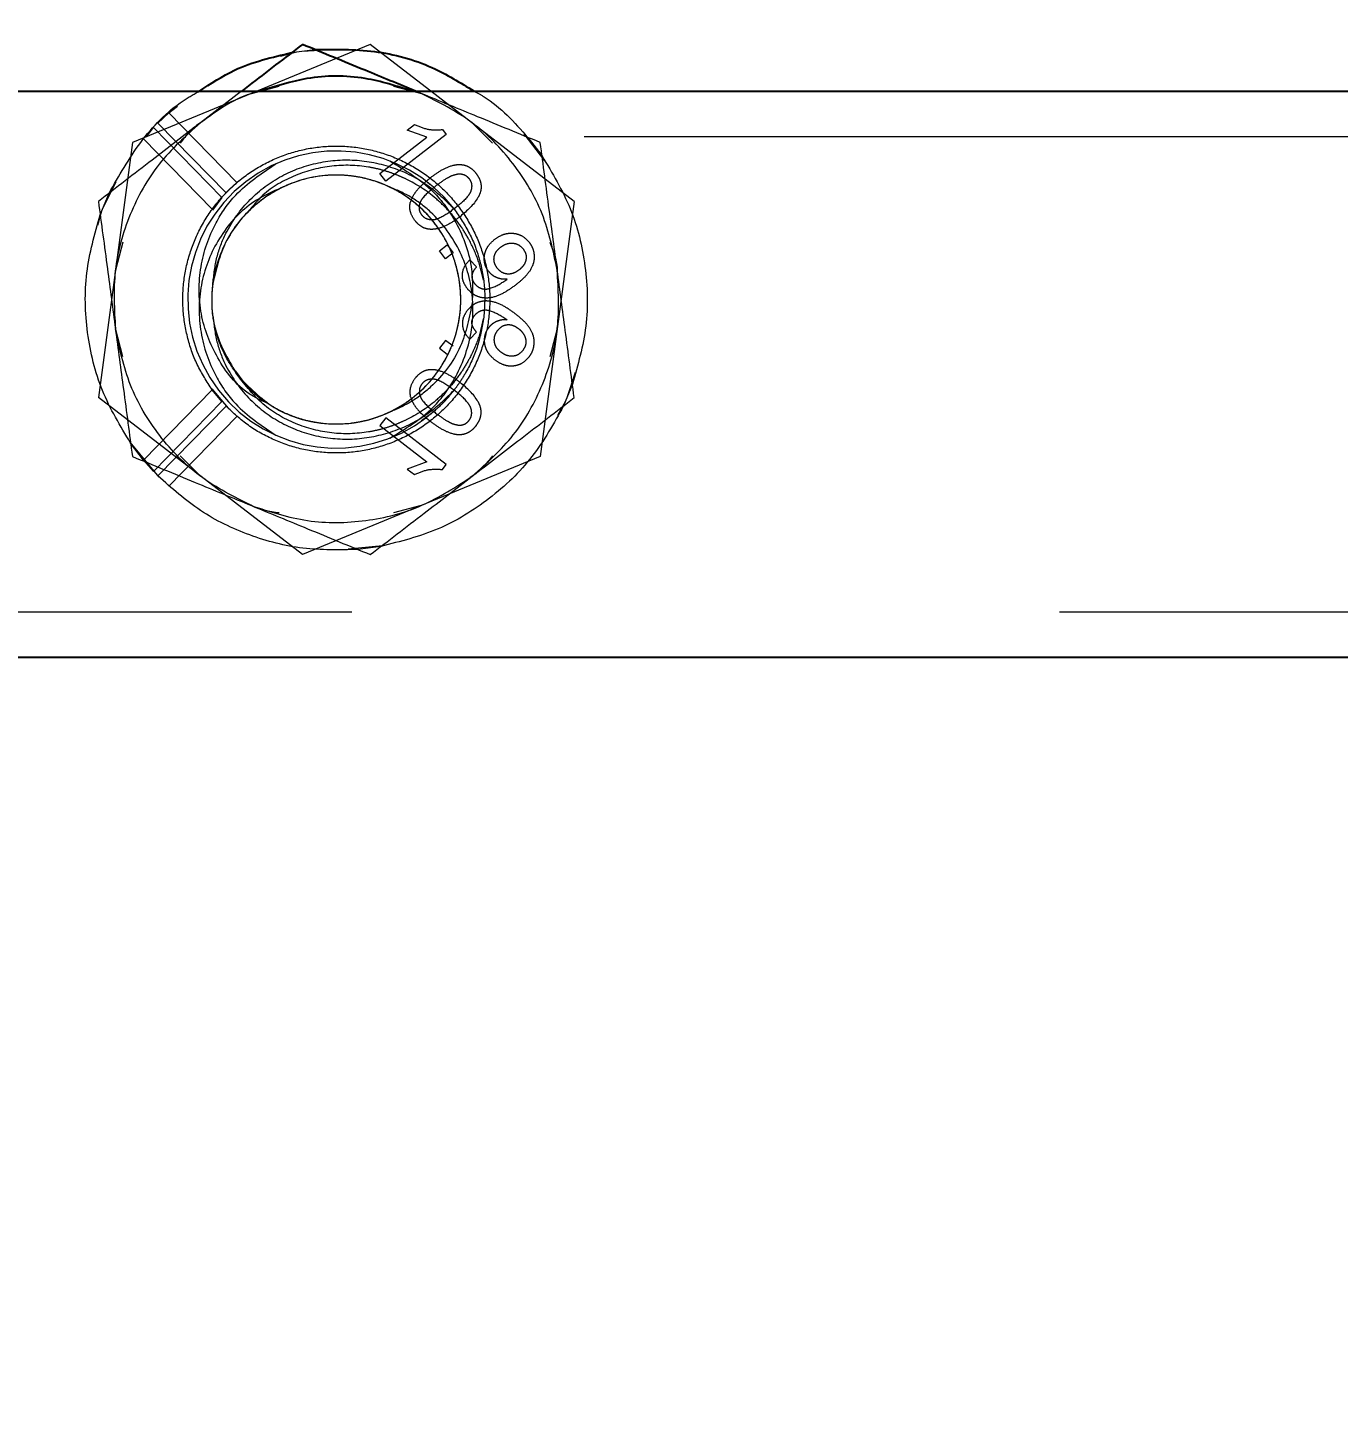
# Model space of a CAD drawing. Header units: millimetres. Extents: x 1293 to 41893, y 1011 to 26911.
# Drawn here: x 11189.9 to 11248.7, y 7026.7 to 7088.4 of the extents above; entities that cross this region are included whole.
import ezdxf

# ---------------------------------------------------------------- set-up
doc = ezdxf.new("R2010")
doc.units = ezdxf.units.MM
doc.header["$LTSCALE"] = 50
doc.linetypes.add('HIDDEN', pattern=[1.905, 1.27, -0.635])
doc.layers.add('CAPA_1', color=7, linetype='Continuous')
doc.layers.add('MAQUINAS', color=11, linetype='Continuous')
doc.styles.add('SLDTEXTSTYLE0', font='TXT', dxfattribs={"width": 0.75})
doc.dimstyles.new('SLDDIMSTYLE0', dxfattribs={"dimtxt": 100, "dimasz": 100, "dimexe": 0, "dimexo": 0.0625, "dimgap": 25, "dimtad": 2, "dimdec": 0, "dimlfac": 1.5, "dimrnd": 1e-09, "dimzin": 12, "dimdsep": 46, "dimtxsty": 'SLDTEXTSTYLE0', "dimsah": 1, "dimcen": 0.09, "dimadec": 0, "dimazin": 3, "dimtfac": 1, "dimtdec": 0, "dimtofl": 0, "dimtmove": 0, "dimatfit": 3, "dimfxl": 1, "dimfrac": 2, "dimtolj": 1, "dimtzin": 12, "dimarcsym": 0})

# ---------------------------------------------------------------- blocks, each defined once
blk = doc.blocks.new('_D_15')
at = {"layer": 'CAPA_1', "transparency": 16777216}
for p, q in [((6530.125, 8742.377), (6530.125, 9415.646)), ((16745.162, 6492.001), (16745.162, 9415.646)), ((6530.125, 9365.646), (16745.162, 9365.646))]:
    blk.add_line(p, q, dxfattribs=at)
for points in [[(6530.125, 9365.646), (6630.125, 9350.262), (6630.125, 9381.031)], [(16745.162, 9365.646), (16645.162, 9381.031), (16645.162, 9350.262)]]:
    blk.add_solid(points, dxfattribs=at)
at = {"layer": 'CAPA_1', "transparency": 16777216, "insert": (11452.921, 9494.553), "char_height": 100, "attachment_point": 1, "style": 'SLDTEXTSTYLE0'}
blk.add_mtext('15323', dxfattribs=at)

msp = doc.modelspace()

# ---------------------------------------------------------------- linework, layer by layer
at = {"color": 7, "linetype": 'Continuous', "lineweight": 25}
for p, q in [((10357.5921497, 7085.5262403), (13080.519483, 7085.5262403)), ((10380.9601497, 7060.1262403), (13055.031483, 7060.1262403))]:
    msp.add_line(p, q, dxfattribs=at)
at = {"color": 1, "linetype": 'HIDDEN', "lineweight": 18}
for p, q in [((10357.5921497, 7083.4942403), (13078.399483, 7083.4942403)), ((10378.9281497, 7062.1582403), (13059.183483, 7062.1582403))]:
    msp.add_line(p, q, dxfattribs=at)
for radius in [316.8416667, 313.6666667]:
    msp.add_arc((11473.6721537, 6758.1188715), radius, 84.783170205, 180, dxfattribs=at)
at = {"layer": 'MAQUINAS', "linetype": 'HIDDEN', "lineweight": 18}
for p, q in [((11205.2515057, 7087.6228082), (11194.5767197, 7083.2202773)), ((11201.2221688, 7087.0998635), (11201.9578173, 7087.2850493)), ((11201.7226448, 7087.2537224), (11202.7615058, 7087.3921073)), ((11202.1794675, 7087.314575), (11203.3022373, 7087.3740415)), ((11214.4016023, 7080.5794379), (11205.2515057, 7087.6228082)), ((11199.4784595, 7085.5262403), (11197.6270787, 7084.101123)), ((11199.9141127, 7085.4215427), (11201.1607652, 7085.7535401)), ((11206.2928675, 7085.7535401), (11207.5528849, 7085.4138537)), ((11207.53952, 7085.4215427), (11207.14638, 7085.5262403)), ((11207.53952, 7085.4215427), (11207.2856606, 7085.5262403)), ((11196.2130447, 7084.5587791), (11196.6068747, 7084.8483422)), ((11195.7243074, 7084.0934968), (11196.2130447, 7084.5587791)), ((11198.7776586, 7080.9656453), (11195.7243074, 7084.0934968)), ((11199.2701517, 7081.4270801), (11196.2130447, 7084.5587791)), ((11206.9128956, 7083.7819405), (11207.2336122, 7084.028815)), ((11209.826554, 7084.101123), (11210.7373984, 7083.187489)), ((11195.2133007, 7083.4828181), (11195.5284757, 7083.8905154)), ((11195.5284757, 7083.8905154), (11198.5855827, 7080.7588164)), ((11205.6804539, 7081.8359953), (11207.7950088, 7083.4636933)), ((11208.6618382, 7083.5769087), (11205.9482499, 7081.4880993)), ((11207.7950088, 7083.4636933), (11206.9128956, 7083.7819405)), ((11208.4894445, 7083.8008667), (11208.6618382, 7083.5769087)), ((11212.1402945, 7083.6157442), (11213.0741555, 7082.400596)), ((11212.3175342, 7083.4509781), (11212.9568095, 7082.6204906)), ((11194.5767197, 7083.2202773), (11193.0520304, 7071.774376)), ((11195.079904, 7083.3840875), (11198.1590439, 7080.229818)), ((11205.9482499, 7081.4880993), (11205.6804539, 7081.8359953)), ((11193.131927, 7079.9796512), (11193.5315126, 7080.9485237)), ((11193.2775057, 7080.3326349), (11193.843378, 7081.4622403)), ((11199.2701517, 7081.4270801), (11198.7776586, 7080.9656453)), ((11199.3826345, 7081.5053336), (11199.2701517, 7081.4270801)), ((11207.9451984, 7081.3170203), (11207.7933081, 7081.4597177)), ((11198.5855827, 7080.7588164), (11198.1684845, 7080.1890732)), ((11214.4016023, 7080.5794379), (11212.8769129, 7069.1335366)), ((11193.0233732, 7079.5061077), (11193.2018355, 7080.1491578)), ((11194.1501832, 7078.7429581), (11193.8143751, 7077.4973266)), ((11208.3584146, 7078.3570359), (11208.7063105, 7078.624832)), ((11208.7063105, 7078.624832), (11208.9741066, 7078.276936)), ((11208.6262106, 7078.00914), (11208.3584146, 7078.3570359)), ((11208.9741066, 7078.276936), (11208.6262106, 7078.00914)), ((11209.7156866, 7077.961319), (11210.0182723, 7077.6402027)), ((11211.3277647, 7077.0388996), (11211.392827, 7077.091579)), ((11194.1501832, 7073.6108558), (11193.8143515, 7074.8719062)), ((11210.1652387, 7074.5717367), (11210.3362966, 7075.3104701)), ((11211.3277647, 7075.3149143), (11211.392827, 7075.2622349)), ((11213.6392576, 7074.8564872), (11213.3034495, 7073.6108558)), ((11208.6262106, 7074.3446739), (11208.3584146, 7073.996778)), ((11208.9741066, 7074.0768778), (11208.6262106, 7074.3446739)), ((11209.7156866, 7074.3924949), (11210.0182723, 7074.7136112)), ((11208.3584146, 7073.996778), (11208.7063105, 7073.7289819)), ((11199.2073419, 7072.961592), (11199.5246369, 7072.5190955)), ((11214.3217057, 7072.3741627), (11213.9221201, 7071.4052902)), ((11214.4418912, 7072.8984468), (11214.0905866, 7071.8137698)), ((11202.202127, 7064.7310057), (11193.0520304, 7071.774376)), ((11195.079904, 7068.9697264), (11198.1590439, 7072.1239959)), ((11198.1359802, 7072.1630695), (11198.8806237, 7071.3004024)), ((11198.5855827, 7071.5949975), (11198.1590439, 7072.1239959)), ((11195.5284757, 7068.4632985), (11198.5855827, 7071.5949975)), ((11195.7243074, 7068.260317), (11198.7776586, 7071.3881686)), ((11207.5484749, 7070.7534227), (11207.9941438, 7071.0717542)), ((11214.007394, 7071.6120533), (11213.6493918, 7070.9673646)), ((11199.2701517, 7070.9267338), (11196.2130447, 7067.7950348)), ((11205.9482499, 7070.8657145), (11205.6804539, 7070.5178186)), ((11205.6804539, 7070.5178186), (11207.7950088, 7068.8901206)), ((11208.6618382, 7068.7769052), (11205.9482499, 7070.8657145)), ((11195.7841815, 7068.2117789), (11194.4764905, 7069.7714247)), ((11195.079904, 7068.9697264), (11194.4968232, 7069.7333233)), ((11195.5284757, 7068.4632985), (11195.079904, 7068.9697264)), ((11197.6270787, 7068.2526908), (11196.7162343, 7069.1663249)), ((11212.8769129, 7069.1335366), (11202.202127, 7064.7310057)), ((11207.7950088, 7068.8901206), (11206.9128956, 7068.5718734)), ((11208.4894445, 7068.5529472), (11208.6618382, 7068.7769052)), ((11206.9128956, 7068.5718734), (11207.2336122, 7068.3249989)), ((11207.53952, 7066.9322711), (11206.2928675, 7066.6002738)), ((11205.7948404, 7065.1197214), (11204.2527985, 7064.9721302)), ((11205.7309879, 7065.1000915), (11204.6921269, 7064.9617065))]:
    msp.add_line(p, q, dxfattribs=at)
msp.add_arc((11203.7268163, 7076.1769069), 6.6666667, 37.587605897, 307.587605897, dxfattribs=at)
at = {"layer": 'MAQUINAS', "linetype": 'Continuous', "lineweight": 25}
for points, knots in [([(11197.5820125, 7085.5262403), (11198.0967616, 7085.8668424), (11199.361253, 7086.7035385), (11200.8436825, 7087.0489318), (11201.7226448, 7087.2537224)], [0, 0, 0, 0, 0.4070798883, 1, 1, 1, 1]), ([(11202.202127, 7087.6228082), (11201.4055705, 7087.0096515), (11200.5086234, 7086.3192184), (11199.5821542, 7085.6060602), (11199.4784595, 7085.5262403)], [0, 0, 0, 0, 0.8880753489, 1, 1, 1, 1]), ([(11207.2856606, 7085.5262403), (11206.5259455, 7085.8395645), (11204.8030018, 7086.5501467), (11203.134769, 7087.2381649), (11202.202127, 7087.6228082)], [0, 0, 0, 0, 0.440940139, 1, 1, 1, 1]), ([(11202.7615058, 7087.3921073), (11203.6565089, 7087.4040996), (11205.4465152, 7087.4280842), (11207.9146763, 7086.7574754), (11209.2913543, 7085.9064889), (11209.906499, 7085.5262403)], [0, 0, 0, 0, 0.3561543479, 0.7123086959, 1, 1, 1, 1]), ([(11207.14638, 7085.5262403), (11206.4443859, 7085.7494325), (11204.9107959, 7086.2370224), (11202.525646, 7086.2348652), (11201.0061908, 7085.7472222), (11200.3176295, 7085.5262403)], [0, 0, 0, 0, 0.3158247663, 0.6899568984, 1, 1, 1, 1])]:
    msp.add_open_spline(points, degree=3, knots=knots, dxfattribs=at)
at = {"layer": 'MAQUINAS', "linetype": 'HIDDEN', "lineweight": 18}
for points, knots in [([(11193.5315126, 7080.9485237), (11193.9713527, 7081.7254406), (11194.851033, 7083.2792745), (11196.3148431, 7084.8124545), (11197.3378793, 7085.3887221), (11197.5820125, 7085.5262403)], [0, 0, 0, 0, 0.4322581933, 0.8645163866, 1, 1, 1, 1]), ([(11200.3176295, 7085.5262403), (11200.1726135, 7085.4900674), (11199.1810385, 7085.2427287), (11198.3427603, 7084.6268935), (11197.6270787, 7084.101123)], [0, 0, 0, 0, 0.1462481412, 1, 1, 1, 1]), ([(11212.8769129, 7083.2202773), (11211.9440029, 7083.6050311), (11210.19295, 7084.3272062), (11208.3844866, 7085.0730587), (11207.53952, 7085.4215427)], [0, 0, 0, 0, 0.5327709195, 1, 1, 1, 1]), ([(11209.906499, 7085.5262403), (11210.0581909, 7085.4450515), (11210.9990049, 7084.9415071), (11211.7160781, 7084.1308931), (11212.3175342, 7083.4509781)], [0, 0, 0, 0, 0.1612346672, 1, 1, 1, 1]), ([(11197.6270787, 7084.101123), (11196.9027994, 7083.5436024), (11195.3526405, 7082.3503535), (11193.8516921, 7081.1949847), (11193.0520304, 7080.5794379)], [0, 0, 0, 0, 0.4672290805, 1, 1, 1, 1]), ([(11197.7392103, 7084.1702923), (11197.709729, 7084.153691), (11197.2962503, 7083.9208562), (11196.9955212, 7083.5406169), (11196.7162343, 7083.187489)], [0, 0, 0, 0, 0.0713006586, 1, 1, 1, 1]), ([(11207.2336122, 7084.028815), (11207.4344918, 7083.9422677), (11207.8355567, 7083.7694725), (11208.2717336, 7083.790414), (11208.4894445, 7083.8008667)], [0, 0, 0, 0, 0.5008657323, 1, 1, 1, 1]), ([(11213.6392576, 7077.4973266), (11213.5185702, 7078.4033312), (11213.2602658, 7080.3424327), (11213.0101613, 7082.2199765), (11212.8769129, 7083.2202773)], [0, 0, 0, 0, 0.4672290805, 1, 1, 1, 1]), ([(11200.67338, 7071.5066359), (11200.37771, 7071.640792), (11199.4300119, 7072.0707967), (11198.3192354, 7073.5096224), (11197.543708, 7075.5031284), (11197.5372667, 7077.6576487), (11198.1707599, 7079.4869595), (11199.3022079, 7081.1254432), (11200.3675792, 7081.8368141), (11201.0059421, 7082.2630624)], [0, 0, 0, 0, 0.0732264463, 0.2347095546, 0.3940996146, 0.5545736248, 0.7120391064, 0.8274559063, 1, 1, 1, 1]), ([(11198.1907616, 7076.9081117), (11198.2338165, 7077.2997984), (11198.3188695, 7078.0735573), (11198.8306229, 7079.3899002), (11199.7739577, 7080.7060144), (11201.234594, 7081.790807), (11202.9018343, 7082.389157), (11204.6679001, 7082.5068803), (11206.3961214, 7082.1199957), (11207.8980448, 7081.3485733), (11208.6634328, 7080.5875973), (11209.0096271, 7080.2433987)], [0, 0, 0, 0, 0.0816770766, 0.1613492894, 0.2910353615, 0.4131480043, 0.5342211749, 0.6547649167, 0.7763458983, 0.8988385446, 1, 1, 1, 1]), ([(11210.3360821, 7077.0498619), (11210.2592563, 7077.3612003), (11210.105593, 7077.9839248), (11209.7415359, 7078.779903), (11209.3190035, 7079.4803773), (11208.8274933, 7080.1154786), (11208.0419484, 7080.8876145), (11207.2239273, 7081.421178), (11206.4995632, 7081.7447017), (11206.0963951, 7081.8949524), (11205.6546115, 7082.025086), (11204.7983143, 7082.2033754), (11203.50484, 7082.2405964), (11201.8698563, 7081.8083327), (11200.5498971, 7081.076847), (11199.9792022, 7080.369367), (11199.7674074, 7080.1068089)], [0, 0, 0, 0, 0.0699532544, 0.1399172104, 0.1901926828, 0.2485512546, 0.3148798532, 0.430246774, 0.4592136543, 0.4882059189, 0.5242061262, 0.5597320103, 0.6792737711, 0.8024253355, 0.9266766372, 1, 1, 1, 1]), ([(11206.1236311, 7082.3978171), (11206.8147375, 7081.9835545), (11208.0034504, 7081.2710169), (11209.247086, 7079.5254745), (11209.8521543, 7077.8507629), (11209.8363567, 7076.6863022), (11209.8306555, 7076.2660609)], [0, 0, 0, 0, 0.3146952275, 0.5412802636, 0.8344529944, 1, 1, 1, 1]), ([(11207.9560523, 7081.6485375), (11208.1127172, 7081.7625139), (11208.4256606, 7081.9901856), (11208.8770183, 7082.1966551), (11209.2645375, 7082.2485662), (11209.5547111, 7082.1992668), (11209.8097719, 7082.0574458), (11209.9370943, 7081.9108164), (11210.0008186, 7081.837429)], [0, 0, 0, 0, 0.2504817087, 0.5003455958, 0.6317049057, 0.7502211388, 0.8749866995, 1, 1, 1, 1]), ([(11199.3018272, 7072.7707312), (11199.4659606, 7072.5744898), (11199.8760287, 7072.0842037), (11200.4734594, 7071.6168409), (11201.0202479, 7071.287391), (11201.4048377, 7071.0908904), (11201.8936217, 7070.8917501), (11202.2626672, 7070.7841379), (11202.4650993, 7070.7371796), (11202.4654242, 7070.7371043), (11202.4659072, 7070.7369923), (11202.4667819, 7070.7367896), (11202.4683837, 7070.7364188), (11202.4713704, 7070.7357285), (11202.4771069, 7070.7344067), (11202.4886373, 7070.7317664), (11202.5133351, 7070.7261816), (11202.5705712, 7070.7135942), (11202.747016, 7070.6773593), (11203.3485238, 7070.5812466), (11204.030812, 7070.5783788), (11204.6930511, 7070.6735507), (11205.0731956, 7070.7517939), (11205.4990435, 7070.8742415), (11205.8753171, 7071.0183282), (11206.1037167, 7071.1231004), (11206.3324712, 7071.2351828), (11206.6231928, 7071.394618), (11207.0225562, 7071.6605646), (11207.3976684, 7071.9597847), (11207.7273527, 7072.2726235), (11208.0484455, 7072.6295658), (11208.3769343, 7073.0647019), (11208.6296472, 7073.4897423), (11208.7695619, 7073.7766365), (11208.8752961, 7074.008212), (11208.9990035, 7074.315891), (11209.139194, 7074.7749503), (11209.2395021, 7075.2443793), (11209.3026117, 7075.7480837), (11209.3183742, 7076.2510531), (11209.2901052, 7076.7159741), (11209.2359262, 7077.1137968), (11209.1776612, 7077.3990439), (11209.1351756, 7077.5677738), (11209.0789858, 7077.7787831), (11208.9807925, 7078.0886377), (11208.8074111, 7078.5073947), (11208.6254395, 7078.866431), (11208.4455781, 7079.1687959), (11208.1566157, 7079.5957277), (11207.697337, 7080.1387947), (11207.0311606, 7080.7059413), (11206.3711543, 7081.1116842), (11205.7559496, 7081.3915471), (11205.1701645, 7081.5833331), (11204.5794021, 7081.7059428), (11203.9784536, 7081.7660718), (11202.941359, 7081.7587078), (11201.4619835, 7081.4040818), (11199.8442929, 7080.3348485), (11198.6326352, 7078.7855162), (11198.338053, 7077.533914), (11198.1907616, 7076.9081117)], [0, 0, 0, 0, 0.0250183399, 0.0625054019, 0.0734573575, 0.0875361998, 0.1047408957, 0.1250701815, 0.1250803607, 0.1250883983, 0.1251028381, 0.1251289003, 0.1251763231, 0.1252638227, 0.1254290518, 0.1257527383, 0.1264220592, 0.1279084369, 0.1314910936, 0.1440580061, 0.187538546, 0.1974735856, 0.2095663988, 0.2255093059, 0.2408045484, 0.2489692424, 0.2501056218, 0.265748455, 0.2813911902, 0.2970338277, 0.3126763678, 0.3258384286, 0.3440073869, 0.3659743296, 0.374124134, 0.3752533995, 0.3909020105, 0.4065504227, 0.422198637, 0.4378466546, 0.4561989435, 0.4713844356, 0.483401985, 0.4954853183, 0.499868437, 0.5004379053, 0.5168673862, 0.5316456918, 0.5447725194, 0.5562476005, 0.5660707005, 0.5952358119, 0.6255591059, 0.6513477968, 0.6708426552, 0.6916214999, 0.7115649539, 0.7298045648, 0.7506541573, 0.8129902501, 0.8753265879, 0.937663171, 1, 1, 1, 1]), ([(11207.0473553, 7080.5292055), (11207.0919608, 7080.6431323), (11207.1812369, 7080.8711521), (11207.4865376, 7081.2583351), (11207.7682545, 7081.4924632), (11207.9560523, 7081.6485375)], [0, 0, 0, 0, 0.249753552, 0.499871473, 1, 1, 1, 1]), ([(11208.2249355, 7081.3014784), (11208.3776747, 7081.4126885), (11208.6067702, 7081.5794939), (11208.9424512, 7081.7603706), (11209.1282572, 7081.7988445), (11209.2210379, 7081.8180562)], [0, 0, 0, 0, 0.5003723119, 0.7505151407, 1, 1, 1, 1]), ([(11209.6847832, 7081.6002177), (11209.7222927, 7081.5406584), (11209.7973099, 7081.4215426), (11209.808582, 7081.2062647), (11209.7569957, 7081.0013955), (11209.5246941, 7080.648679), (11209.2489153, 7080.431505), (11209.0283237, 7080.2577906)], [0, 0, 0, 0, 0.1247447425, 0.2494837578, 0.3744708184, 0.4996480989, 1, 1, 1, 1]), ([(11209.2210379, 7081.8180562), (11209.2655347, 7081.8164463), (11209.3544996, 7081.8132276), (11209.482514, 7081.7718283), (11209.5975586, 7081.701425), (11209.6557048, 7081.6339575), (11209.6847832, 7081.6002177)], [0, 0, 0, 0, 0.2501584562, 0.5001555724, 0.7500324303, 1, 1, 1, 1]), ([(11210.0008186, 7081.837429), (11210.0550264, 7081.7567672), (11210.1633974, 7081.5955097), (11210.2372073, 7081.3088636), (11210.2134938, 7081.0141647), (11209.9659634, 7080.4824365), (11209.5930398, 7080.1637354), (11209.2950326, 7079.9090578)], [0, 0, 0, 0, 0.125373348, 0.2506437386, 0.375697515, 0.5011131747, 1, 1, 1, 1]), ([(11201.7191958, 7081.3876672), (11201.0520281, 7081.107499), (11199.7213044, 7080.5486794), (11198.3086813, 7078.8599361), (11197.5465453, 7076.8464529), (11197.5365134, 7074.697289), (11198.1708984, 7072.8666477), (11199.3021597, 7071.2284426), (11200.3675612, 7070.5170268), (11201.0059421, 7070.0907515)], [0, 0, 0, 0, 0.1490742446, 0.297341462, 0.4436869277, 0.5910276322, 0.7356060283, 0.8415770361, 1, 1, 1, 1]), ([(11206.1236311, 7069.9559968), (11206.8138417, 7070.3702328), (11208.0010136, 7071.0827246), (11209.2545314, 7072.8285606), (11209.8390386, 7074.5538148), (11209.8983927, 7076.4860901), (11209.3914087, 7078.3882355), (11208.2772857, 7079.9038542), (11207.0649171, 7080.8304285), (11206.3588954, 7081.1266696), (11206.0058757, 7081.2747939)], [0, 0, 0, 0, 0.1658148828, 0.2852039547, 0.4396784994, 0.5380553636, 0.6848651293, 0.8410092991, 0.920502639, 1, 1, 1, 1]), ([(11207.565547, 7079.9628565), (11207.5285763, 7080.0226013), (11207.4546145, 7080.1421239), (11207.4473807, 7080.3565989), (11207.4952167, 7080.5617749), (11207.7313612, 7080.9114773), (11208.0055914, 7081.1281622), (11208.2249355, 7081.3014784)], [0, 0, 0, 0, 0.1246963828, 0.2494616582, 0.3744323466, 0.4996371137, 1, 1, 1, 1]), ([(11193.0520304, 7080.5794379), (11193.1852788, 7079.5791371), (11193.4353833, 7077.7015933), (11193.6936877, 7075.7624918), (11193.8143751, 7074.8564872)], [0, 0, 0, 0, 0.5327709195, 1, 1, 1, 1]), ([(11207.2524407, 7079.7218401), (11207.1734588, 7079.8438028), (11207.0548347, 7080.0269805), (11207.0234187, 7080.2795923), (11207.0272668, 7080.4232119), (11207.0406592, 7080.4938747), (11207.0473553, 7080.5292055)], [0, 0, 0, 0, 0.4987953461, 0.7491482596, 0.8745764119, 1, 1, 1, 1]), ([(11209.2950326, 7079.9090578), (11209.138565, 7079.7950803), (11208.8260073, 7079.5674001), (11208.3786294, 7079.3640692), (11207.9924334, 7079.3102948), (11207.7014313, 7079.3567122), (11207.4430051, 7079.5017297), (11207.3160023, 7079.6484236), (11207.2524407, 7079.7218401)], [0, 0, 0, 0, 0.2504758129, 0.5003473544, 0.6257683408, 0.7501761831, 0.8749696966, 1, 1, 1, 1]), ([(11209.0283237, 7080.2577906), (11208.8046795, 7080.0898913), (11208.5250793, 7079.8799833), (11208.1265387, 7079.7426537), (11207.9159051, 7079.7473587), (11207.7110268, 7079.810751), (11207.6140263, 7079.9121693), (11207.565547, 7079.9628565)], [0, 0, 0, 0, 0.5004095025, 0.6256126137, 0.7505796735, 0.875343692, 1, 1, 1, 1]), ([(11210.8407687, 7078.8827647), (11210.9619664, 7078.9635006), (11211.1445633, 7079.0851377), (11211.4285247, 7079.1524718), (11211.6474399, 7079.1586482), (11211.8608991, 7079.1195424), (11212.1322979, 7079.0105365), (11212.2817742, 7078.8510362), (11212.381693, 7078.7444167)], [0, 0, 0, 0, 0.2498688585, 0.3764535287, 0.5003476657, 0.6272386366, 0.7508240847, 1, 1, 1, 1]), ([(11210.560141, 7077.4400821), (11210.521283, 7077.496743), (11210.4435932, 7077.6100264), (11210.3785058, 7077.8064107), (11210.3572439, 7078.0118933), (11210.3812008, 7078.216928), (11210.4454507, 7078.4141052), (11210.581303, 7078.6547869), (11210.737191, 7078.7917568), (11210.8407687, 7078.8827647)], [0, 0, 0, 0, 0.1250740585, 0.2500636243, 0.3732612247, 0.5001992382, 0.6242961009, 0.7503685137, 1, 1, 1, 1]), ([(11210.9548415, 7077.575099), (11210.9052974, 7077.6507777), (11210.8310667, 7077.7641652), (11210.7983457, 7077.9424987), (11210.8044382, 7078.0772984), (11210.8396105, 7078.208127), (11210.9214162, 7078.3696515), (11211.0227647, 7078.4603788), (11211.0900828, 7078.5206421)], [0, 0, 0, 0, 0.2495205461, 0.3738507837, 0.4998887841, 0.6240955932, 0.7503154422, 1, 1, 1, 1]), ([(11211.0900828, 7078.5206421), (11211.1698328, 7078.5739978), (11211.3291226, 7078.6805687), (11211.5744338, 7078.7180132), (11211.7633442, 7078.6918906), (11211.9442963, 7078.6238009), (11212.0430926, 7078.5199987), (11212.109593, 7078.4501287)], [0, 0, 0, 0, 0.2502503989, 0.4998417518, 0.6295762977, 0.7506653539, 1, 1, 1, 1]), ([(11212.381693, 7078.7444167), (11212.4341109, 7078.6654813), (11212.5389308, 7078.5076343), (11212.608386, 7078.2287519), (11212.6096377, 7077.9436709), (11212.5059615, 7077.5772177), (11212.2187226, 7077.1888917), (11211.925547, 7076.9528217), (11211.7785816, 7076.8344826)], [0, 0, 0, 0, 0.1250635897, 0.2500895576, 0.3751100052, 0.5001693996, 0.7494409524, 1, 1, 1, 1]), ([(11213.3034495, 7078.7429581), (11213.4696238, 7078.3245245), (11213.6485561, 7077.8739659), (11213.6434576, 7077.3994653), (11213.6430941, 7077.3656331)], [0, 0, 0, 0, 0.9286993414, 1, 1, 1, 1]), ([(11209.5969116, 7076.6761198), (11209.5309288, 7076.7764766), (11209.4317093, 7076.9273849), (11209.3810256, 7077.1628949), (11209.3806803, 7077.4014878), (11209.475985, 7077.6943131), (11209.6357021, 7077.8722234), (11209.7156866, 7077.961319)], [0, 0, 0, 0, 0.2498594906, 0.3757183909, 0.500481002, 0.7498462328, 1, 1, 1, 1]), ([(11212.109593, 7078.4501287), (11212.1585708, 7078.3719861), (11212.2317648, 7078.2552074), (11212.251449, 7078.0714325), (11212.2340526, 7077.9353892), (11212.1881656, 7077.804918), (11212.0936043, 7077.6471879), (11211.9890377, 7077.5569761), (11211.9195632, 7077.497039)], [0, 0, 0, 0, 0.2490168506, 0.3721383925, 0.4993654558, 0.6235619335, 0.7498926933, 1, 1, 1, 1]), ([(11210.0182723, 7077.6402027), (11209.9691686, 7077.5818399), (11209.8804872, 7077.4764364), (11209.8142746, 7077.3138052), (11209.8059893, 7077.1827233), (11209.8251159, 7077.0805284), (11209.8636458, 7076.9835163), (11209.9037669, 7076.9273028), (11209.9238262, 7076.8991979)], [0, 0, 0, 0, 0.2764767993, 0.4993179598, 0.6237184282, 0.7494961879, 0.8747561628, 1, 1, 1, 1]), ([(11211.392827, 7077.091579), (11211.3143277, 7077.0885179), (11211.1568358, 7077.0823766), (11210.9285451, 7077.1505329), (11210.7175176, 7077.2628683), (11210.6125216, 7077.381099), (11210.560141, 7077.4400821)], [0, 0, 0, 0, 0.2489431768, 0.4994502947, 0.7502849385, 1, 1, 1, 1]), ([(11211.9195632, 7077.497039), (11211.8438125, 7077.4458975), (11211.7291993, 7077.3685188), (11211.5523588, 7077.3201143), (11211.4146412, 7077.3135439), (11211.2808097, 7077.3373017), (11211.1107259, 7077.4072088), (11211.0173192, 7077.5078094), (11210.9548415, 7077.575099)], [0, 0, 0, 0, 0.2499764907, 0.3782221672, 0.5003423322, 0.6274524307, 0.7508110927, 1, 1, 1, 1]), ([(11214.4016023, 7071.774376), (11214.2683539, 7072.7746767), (11214.0182494, 7074.6522206), (11213.759945, 7076.591322), (11213.6392576, 7077.4973266)], [0, 0, 0, 0, 0.5327709195, 1, 1, 1, 1]), ([(11211.7785816, 7076.8344826), (11211.6122223, 7076.7131442), (11211.2800693, 7076.4708797), (11210.7959449, 7076.2635778), (11210.3816883, 7076.2302963), (11210.0765988, 7076.2949343), (11209.8017748, 7076.4433582), (11209.6652184, 7076.5985109), (11209.5969116, 7076.6761198)], [0, 0, 0, 0, 0.2504849429, 0.5001185141, 0.6278991852, 0.7500923696, 0.8749936752, 1, 1, 1, 1]), ([(11209.9238262, 7076.8991979), (11209.9680363, 7076.8499506), (11210.0564196, 7076.751497), (11210.2372295, 7076.6629115), (11210.4356252, 7076.6322192), (11210.8247966, 7076.719301), (11211.1043101, 7076.8969109), (11211.3277647, 7077.0388996)], [0, 0, 0, 0, 0.1252073258, 0.2503100191, 0.3753386279, 0.5006201474, 1, 1, 1, 1]), ([(11209.8306555, 7076.087753), (11209.6985302, 7075.3946128), (11209.4246358, 7073.957741), (11208.2724924, 7072.4503145), (11207.065772, 7071.5233221), (11206.3591804, 7071.2271232), (11206.0058757, 7071.07902)], [0, 0, 0, 0, 0.3159019834, 0.6548613521, 0.8274263116, 1, 1, 1, 1]), ([(11211.7785816, 7075.5193312), (11211.612222, 7075.6406695), (11211.2800684, 7075.8829335), (11210.7958392, 7076.0902847), (11210.381564, 7076.1235113), (11210.0764961, 7076.0588231), (11209.8017745, 7075.9104558), (11209.6652183, 7075.755303), (11209.5969116, 7075.677694)], [0, 0, 0, 0, 0.25048492591, 0.50011848011, 0.62803988225, 0.75009238661, 0.87499368372, 1, 1, 1, 1]), ([(11198.1907616, 7075.4457022), (11198.2338168, 7075.0540143), (11198.3188702, 7074.2802543), (11198.8306242, 7072.9639114), (11199.7739584, 7071.6477992), (11201.2345925, 7070.5630079), (11202.9018304, 7069.9646579), (11204.6678937, 7069.8469333), (11206.3961132, 7070.2338154), (11207.8980396, 7071.0052364), (11208.6634301, 7071.7662141), (11209.0096271, 7072.1104152)], [0, 0, 0, 0, 0.0816773368, 0.1613495162, 0.2910353922, 0.4131478799, 0.5342208991, 0.6547644877, 0.7763453068, 0.8988377959, 1, 1, 1, 1]), ([(11209.5969116, 7075.677694), (11209.5309321, 7075.5773368), (11209.4316545, 7075.426332), (11209.3809994, 7075.1908033), (11209.3807243, 7074.9522163), (11209.4759826, 7074.6595004), (11209.6357012, 7074.4815903), (11209.7156866, 7074.3924949)], [0, 0, 0, 0, 0.2498591948, 0.3759561592, 0.5004815934, 0.749846529, 1, 1, 1, 1]), ([(11210.0182723, 7074.7136112), (11209.9691155, 7074.7720049), (11209.8804238, 7074.8773624), (11209.8140912, 7075.0402857), (11209.8062881, 7075.1709913), (11209.8299176, 7075.3082721), (11209.886307, 7075.3961475), (11209.9238262, 7075.454616)], [0, 0, 0, 0, 0.2770742738, 0.4999140274, 0.6248342848, 0.7503808481, 1, 1, 1, 1]), ([(11209.9238262, 7075.454616), (11209.9680363, 7075.5038633), (11210.0564196, 7075.6023169), (11210.2372295, 7075.6909024), (11210.4356252, 7075.7215946), (11210.8247966, 7075.6345129), (11211.1043101, 7075.456903), (11211.3277647, 7075.3149143)], [0, 0, 0, 0, 0.1252073258, 0.2503100191, 0.3753386279, 0.5006201474, 1, 1, 1, 1]), ([(11212.381693, 7073.6093972), (11212.4341109, 7073.6883325), (11212.5389308, 7073.8461795), (11212.608386, 7074.125062), (11212.6096377, 7074.4101429), (11212.5059615, 7074.7765962), (11212.2187226, 7075.1649222), (11211.925547, 7075.4009922), (11211.7785816, 7075.5193312)], [0, 0, 0, 0, 0.1250635897, 0.2500895576, 0.3751100052, 0.5001693996, 0.7494409524, 1, 1, 1, 1]), ([(11193.8143751, 7074.8564872), (11193.9350624, 7073.9504826), (11194.1933669, 7072.0113812), (11194.4434713, 7070.1338374), (11194.5767197, 7069.1335366)], [0, 0, 0, 0, 0.46722908045, 1, 1, 1, 1]), ([(11210.3360821, 7075.303952), (11210.2592563, 7074.9926136), (11210.105593, 7074.3698891), (11209.7415359, 7073.5739108), (11209.3190035, 7072.8734366), (11208.8274933, 7072.2383352), (11208.0419486, 7071.4661996), (11207.2239264, 7070.932635), (11206.4995639, 7070.609113), (11206.0963921, 7070.4588583), (11205.6546258, 7070.328743), (11204.7982101, 7070.150328), (11203.5063448, 7070.114812), (11201.8642354, 7070.5395256), (11200.3609358, 7071.4157633), (11199.6549747, 7072.3189328), (11199.3018272, 7072.7707312)], [0, 0, 0, 0, 0.0665558736, 0.1331219292, 0.1809557008, 0.2364800042, 0.2995872587, 0.4093512185, 0.4369112805, 0.464495494, 0.4987472993, 0.5325478176, 0.6462838602, 0.7634543911, 0.8816712488, 1, 1, 1, 1]), ([(11210.3360821, 7075.303952), (11210.254759, 7074.875542), (11210.0921122, 7074.0187194), (11209.6729624, 7073.1227788), (11209.3339253, 7072.5656407), (11209.1503079, 7072.2954716), (11208.9538133, 7072.0346422), (11208.7860455, 7071.8331918), (11208.6257737, 7071.6539645), (11208.3277038, 7071.3373176), (11208.0268694, 7071.0878092), (11207.7933081, 7070.8940962)], [0, 0, 0, 0, 0.2499521683, 0.4999058112, 0.5624707111, 0.6250342165, 0.6875963471, 0.7501571225, 0.7756704073, 0.8258353256, 1, 1, 1, 1]), ([(11210.560141, 7074.9137318), (11210.5399735, 7074.8859958), (11210.4996369, 7074.8305217), (11210.4340251, 7074.7099762), (11210.3780264, 7074.54761), (11210.3573648, 7074.341709), (11210.3812199, 7074.1366779), (11210.4455091, 7073.939589), (11210.5813884, 7073.6989508), (11210.7371889, 7073.5620584), (11210.8407687, 7073.4710492)], [0, 0, 0, 0, 0.0626107389, 0.1252263593, 0.2501941382, 0.3735862588, 0.5002863049, 0.6245798583, 0.750412027, 1, 1, 1, 1]), ([(11211.392827, 7075.2622349), (11211.3141365, 7075.2652925), (11211.1558414, 7075.2714432), (11210.9273085, 7075.2027067), (11210.7166751, 7075.0901566), (11210.6122657, 7074.9724799), (11210.560141, 7074.9137318)], [0, 0, 0, 0, 0.2495404591, 0.5019797072, 0.7513717736, 1, 1, 1, 1]), ([(11210.9548415, 7074.7787148), (11210.9052972, 7074.7030362), (11210.8311301, 7074.5897464), (11210.7983532, 7074.4114358), (11210.8044053, 7074.2767366), (11210.8395617, 7074.1457904), (11210.9213388, 7073.9842384), (11211.0227668, 7073.8934359), (11211.0900828, 7073.8331718)], [0, 0, 0, 0, 0.2495203093, 0.3735284255, 0.4998883672, 0.623789863, 0.7503156792, 1, 1, 1, 1]), ([(11211.9195632, 7074.8567749), (11211.8438124, 7074.9079175), (11211.7292922, 7074.9852349), (11211.5524729, 7075.0336755), (11211.4148765, 7075.0402847), (11211.2809357, 7075.0165491), (11211.1108139, 7074.9466963), (11211.0173197, 7074.8460036), (11210.9548415, 7074.7787148)], [0, 0, 0, 0, 0.2499766017, 0.3779151287, 0.5003420213, 0.627106401, 0.7508109821, 1, 1, 1, 1]), ([(11212.109593, 7073.9036852), (11212.1585737, 7073.9818275), (11212.2317142, 7074.0985133), (11212.2514401, 7074.2822687), (11212.2341064, 7074.4182031), (11212.1882196, 7074.5487812), (11212.0936973, 7074.7065459), (11211.9890377, 7074.7968379), (11211.9195632, 7074.8567749)], [0, 0, 0, 0, 0.249017166, 0.3718446562, 0.4993648037, 0.6232259432, 0.7498923764, 1, 1, 1, 1]), ([(11210.8407687, 7073.4710492), (11210.9619665, 7073.3903148), (11211.144661, 7073.2686151), (11211.4286434, 7073.2013206), (11211.647681, 7073.1951844), (11211.8610265, 7073.2343082), (11212.132388, 7073.3433694), (11212.2817748, 7073.5027767), (11212.381693, 7073.6093972)], [0, 0, 0, 0, 0.2498687718, 0.3766540303, 0.5003478215, 0.6274593765, 0.7508241712, 1, 1, 1, 1]), ([(11211.0900828, 7073.8331718), (11211.1698326, 7073.7798156), (11211.3291221, 7073.6732438), (11211.5743234, 7073.6358222), (11211.7632342, 7073.6618903), (11211.9442172, 7073.7299368), (11212.0430916, 7073.833817), (11212.109593, 7073.9036852)], [0, 0, 0, 0, 0.250250228, 0.4998414106, 0.6292883971, 0.7506655241, 1, 1, 1, 1]), ([(11209.2950326, 7072.4447561), (11209.1385648, 7072.558746), (11208.8260065, 7072.7864508), (11208.3783241, 7072.9897675), (11207.9920749, 7073.0437399), (11207.7011547, 7072.9968841), (11207.4430029, 7072.8520986), (11207.3160015, 7072.7053951), (11207.2524407, 7072.6319738)], [0, 0, 0, 0, 0.2504715078, 0.5003387545, 0.6261880614, 0.750180477, 0.8749718456, 1, 1, 1, 1]), ([(11207.2524407, 7072.6319738), (11207.1741377, 7072.5100761), (11207.0565332, 7072.3269959), (11207.0158601, 7072.0378398), (11207.0368566, 7071.895687), (11207.0473553, 7071.8246084)], [0, 0, 0, 0, 0.4990363131, 0.7495101716, 1, 1, 1, 1]), ([(11207.565547, 7072.3909574), (11207.5285763, 7072.3312126), (11207.4546145, 7072.21169), (11207.4473807, 7071.997215), (11207.4952167, 7071.7920389), (11207.7313612, 7071.4423366), (11208.0055914, 7071.2256517), (11208.2249355, 7071.0523354)], [0, 0, 0, 0, 0.1246963828, 0.2494616582, 0.3744323466, 0.4996371137, 1, 1, 1, 1]), ([(11209.0283237, 7072.0960233), (11208.8046795, 7072.2639226), (11208.5250793, 7072.4738306), (11208.1265387, 7072.6111602), (11207.9159051, 7072.6064552), (11207.7110268, 7072.5430629), (11207.6140263, 7072.4416446), (11207.565547, 7072.3909574)], [0, 0, 0, 0, 0.5004095025, 0.6256126137, 0.7505796735, 0.875343692, 1, 1, 1, 1]), ([(11210.0008186, 7070.5163849), (11210.0550264, 7070.5970467), (11210.1633974, 7070.7583042), (11210.2372073, 7071.0449502), (11210.2134938, 7071.3396492), (11209.9659634, 7071.8713774), (11209.5930398, 7072.1900785), (11209.2950326, 7072.4447561)], [0, 0, 0, 0, 0.125373348, 0.2506437386, 0.375697515, 0.5011131747, 1, 1, 1, 1]), ([(11207.0473553, 7071.8246084), (11207.0919608, 7071.7106816), (11207.1812369, 7071.4826618), (11207.4865376, 7071.0954788), (11207.7682545, 7070.8613506), (11207.9560523, 7070.7052764)], [0, 0, 0, 0, 0.249753552, 0.499871473, 1, 1, 1, 1]), ([(11209.6847832, 7070.7535962), (11209.7222927, 7070.8131555), (11209.7973099, 7070.9322712), (11209.808582, 7071.1475492), (11209.7569957, 7071.3524184), (11209.5246941, 7071.7051349), (11209.2489153, 7071.9223089), (11209.0283237, 7072.0960233)], [0, 0, 0, 0, 0.1247447425, 0.2494837578, 0.3744708184, 0.4996480989, 1, 1, 1, 1]), ([(11209.826554, 7068.2526908), (11210.5508333, 7068.8102115), (11212.1009922, 7070.0034604), (11213.6019406, 7071.1588291), (11214.4016023, 7071.774376)], [0, 0, 0, 0, 0.4672290805, 1, 1, 1, 1]), ([(11207.9560523, 7070.7052764), (11208.1127176, 7070.5912998), (11208.4256618, 7070.3636278), (11208.8771302, 7070.1571074), (11209.2646733, 7070.1052393), (11209.5548217, 7070.1546112), (11209.8097722, 7070.2963675), (11209.9370944, 7070.4429973), (11210.0008186, 7070.5163849)], [0, 0, 0, 0, 0.2504815493, 0.5003452774, 0.6318664681, 0.7502212978, 0.8749867791, 1, 1, 1, 1]), ([(11208.2249355, 7071.0523354), (11208.3776747, 7070.9411254), (11208.6067702, 7070.77432), (11208.9424512, 7070.5934433), (11209.1282572, 7070.5549694), (11209.2210379, 7070.5357577)], [0, 0, 0, 0, 0.50037231189, 0.75051514073, 1, 1, 1, 1]), ([(11209.2210379, 7070.5357577), (11209.2655098, 7070.5373873), (11209.3544249, 7070.5406453), (11209.4828126, 7070.5817496), (11209.5775308, 7070.6413712), (11209.6427749, 7070.7018534), (11209.6707801, 7070.7363482), (11209.6847832, 7070.7535962)], [0, 0, 0, 0, 0.2500549443, 0.4999486155, 0.749722078, 0.8748570557, 1, 1, 1, 1]), ([(11194.5767197, 7069.1335366), (11195.5096298, 7068.7487827), (11197.2606826, 7068.0266076), (11199.069146, 7067.2807551), (11199.9141127, 7066.9322711)], [0, 0, 0, 0, 0.5327709195, 1, 1, 1, 1]), ([(11210.7373984, 7069.1663249), (11210.4581115, 7068.813197), (11210.1573824, 7068.4329577), (11209.7439036, 7068.2001229), (11209.7144223, 7068.1835216)], [0, 0, 0, 0, 0.9286993414, 1, 1, 1, 1]), ([(11205.2515057, 7064.7310057), (11206.0511673, 7065.3465525), (11207.5521157, 7066.5019213), (11209.1022746, 7067.6951702), (11209.826554, 7068.2526908)], [0, 0, 0, 0, 0.5327709195, 1, 1, 1, 1]), ([(11207.2336122, 7068.3249989), (11207.4344918, 7068.4115461), (11207.8355567, 7068.5843414), (11208.2717336, 7068.5633998), (11208.4894445, 7068.5529472)], [0, 0, 0, 0, 0.50086573232, 1, 1, 1, 1]), ([(11201.1607652, 7066.6002738), (11200.715304, 7066.6655794), (11200.2356426, 7066.7358987), (11199.8272623, 7066.9775644), (11199.7981445, 7066.9947954)], [0, 0, 0, 0, 0.9286993413, 1, 1, 1, 1]), ([(11199.9141127, 7066.9322711), (11200.7590794, 7066.5837872), (11202.5675427, 7065.8379346), (11204.3185956, 7065.1157596), (11205.2515057, 7064.7310057)], [0, 0, 0, 0, 0.4672290805, 1, 1, 1, 1])]:
    msp.add_open_spline(points, degree=3, knots=knots, dxfattribs=at)
for points in [[(11213.6392576, 7077.4973266), (11213.4585411, 7078.354201), (11213.0971082, 7080.0679499), (11211.7308072, 7082.3380519), (11209.8858578, 7084.23971), (11208.3216326, 7085.0275985), (11207.53952, 7085.4215427)], [(11197.6270787, 7084.101123), (11196.9753619, 7083.5161808), (11195.6719284, 7082.3462963), (11194.3891129, 7080.0279938), (11193.6647033, 7077.4793918), (11193.7644845, 7075.7307888), (11193.8143751, 7074.8564872)], [(11198.1590439, 7072.1239959), (11197.9194891, 7072.4947189), (11197.4403795, 7073.2361651), (11197.007527, 7074.4962947), (11196.8068841, 7075.8074858), (11196.864448, 7077.1351161), (11197.1731129, 7078.4267696), (11197.7228743, 7079.6359583), (11198.4931731, 7080.7179901), (11199.4558008, 7081.6331758), (11200.5753602, 7082.3478687), (11201.8107205, 7082.8358124), (11203.1164867, 7083.0790763), (11204.4446794, 7083.0687222), (11205.7464945, 7082.8051303), (11206.974097, 7082.2979863), (11208.0823792, 7081.5659251), (11209.0306175, 7080.635846), (11209.7839693, 7079.5419245), (11210.3147527, 7078.3243564), (11210.6034643, 7077.027881), (11210.6394956, 7075.7001367), (11210.4215225, 7074.3899112), (11209.9575545, 7073.1453485), (11209.2646396, 7072.0121791), (11208.3682402, 7071.0320426), (11207.3012883, 7070.240948), (11206.1030115, 7069.6679859), (11204.8173548, 7069.3341271), (11203.4918777, 7069.2519472), (11202.174096, 7069.4233158), (11200.9168671, 7069.8462283), (11199.7498323, 7070.4891262), (11199.1017165, 7071.0884878), (11198.7776586, 7071.3881686)], [(11212.9568095, 7082.6204906), (11213.4189288, 7081.8510147), (11214.3431675, 7080.3120629), (11214.9777296, 7077.6756223), (11215.0554402, 7074.9650044), (11214.5662839, 7073.2377766), (11214.3217057, 7072.3741627)], [(11199.3018272, 7072.7707312), (11198.9225308, 7073.4010804), (11198.1639381, 7074.6617789), (11198.0534547, 7076.9224387), (11198.7583222, 7079.0323672), (11200.2325578, 7080.7175537), (11202.2352899, 7081.7087948), (11204.4660242, 7081.8585726), (11206.5839703, 7081.1431755), (11208.2670121, 7079.671764), (11209.2588145, 7077.6682648), (11209.4084919, 7075.4377749), (11208.6929351, 7073.3196182), (11207.2222626, 7071.6371744), (11205.2159674, 7070.6431906), (11202.9959223, 7070.5016409), (11200.8387823, 7071.1868682), (11199.8141455, 7072.2427768), (11199.3018272, 7072.7707312)], [(11194.4968232, 7069.7333233), (11194.0347038, 7070.5027992), (11193.1104652, 7072.041751), (11192.475903, 7074.6781916), (11192.3981924, 7077.3888095), (11192.8873488, 7079.1160373), (11193.131927, 7079.9796512)], [(11209.0096271, 7080.2433987), (11209.2569315, 7079.8815399), (11209.7515402, 7079.1578222), (11210.2015728, 7077.915659), (11210.4343563, 7076.6151551), (11210.3688402, 7075.7410197), (11210.3360821, 7075.303952)], [(11209.826554, 7068.2526908), (11210.4782707, 7068.8376331), (11211.7817043, 7070.0075176), (11213.0645198, 7072.32582), (11213.7889293, 7074.8744221), (11213.6891482, 7076.6230251), (11213.6392576, 7077.4973266)], [(11199.3018272, 7072.7707312), (11199.09468, 7073.0738314), (11198.6803857, 7073.680032), (11198.3034293, 7074.720493), (11198.1084451, 7075.8098214), (11198.1633227, 7076.5420149), (11198.1907616, 7076.9081117)], [(11199.9141127, 7066.9322711), (11199.1320001, 7067.3262154), (11197.5677749, 7068.1141039), (11195.7228255, 7070.015762), (11194.3565245, 7072.285864), (11193.9950915, 7073.9996128), (11193.8143751, 7074.8564872)], [(11213.9221201, 7071.4052902), (11213.486794, 7070.6203452), (11212.616142, 7069.0504551), (11210.6501985, 7067.1826879), (11208.3415899, 7065.7600796), (11206.6011885, 7065.3200875), (11205.7309879, 7065.1000915)], [(11204.6921269, 7064.9617065), (11203.8679527, 7064.9428551), (11202.2196044, 7064.9051521), (11199.8136547, 7065.5383283), (11197.5708664, 7066.6150857), (11196.3398271, 7067.7119066), (11195.7243074, 7068.260317)], [(11199.9141127, 7066.9322711), (11200.7465459, 7066.660339), (11202.4114124, 7066.1164747), (11205.060529, 7066.1646751), (11207.6298879, 7066.811619), (11209.0943319, 7067.7723336), (11209.826554, 7068.2526908)]]:
    msp.add_open_spline(points, degree=3, dxfattribs=at)

# ---------------------------------------------------------------- dimensions: what is measured, and where the dimension line sits
at = {"layer": 'CAPA_1'}
dim = msp.add_linear_dim(base=(16745.1618891, 9365.6463094), p1=(6530.1246702, 8678.8772747), p2=(16745.1618891, 6428.5014528), dimstyle='SLDDIMSTYLE0', dxfattribs=at)
dim.commit()
dim.dimension.update_dxf_attribs({"geometry": '_D_15', "text_midpoint": (11637.6432797, 9365.6463094), "dimtype": 160})

doc.saveas('drawing.dxf')
